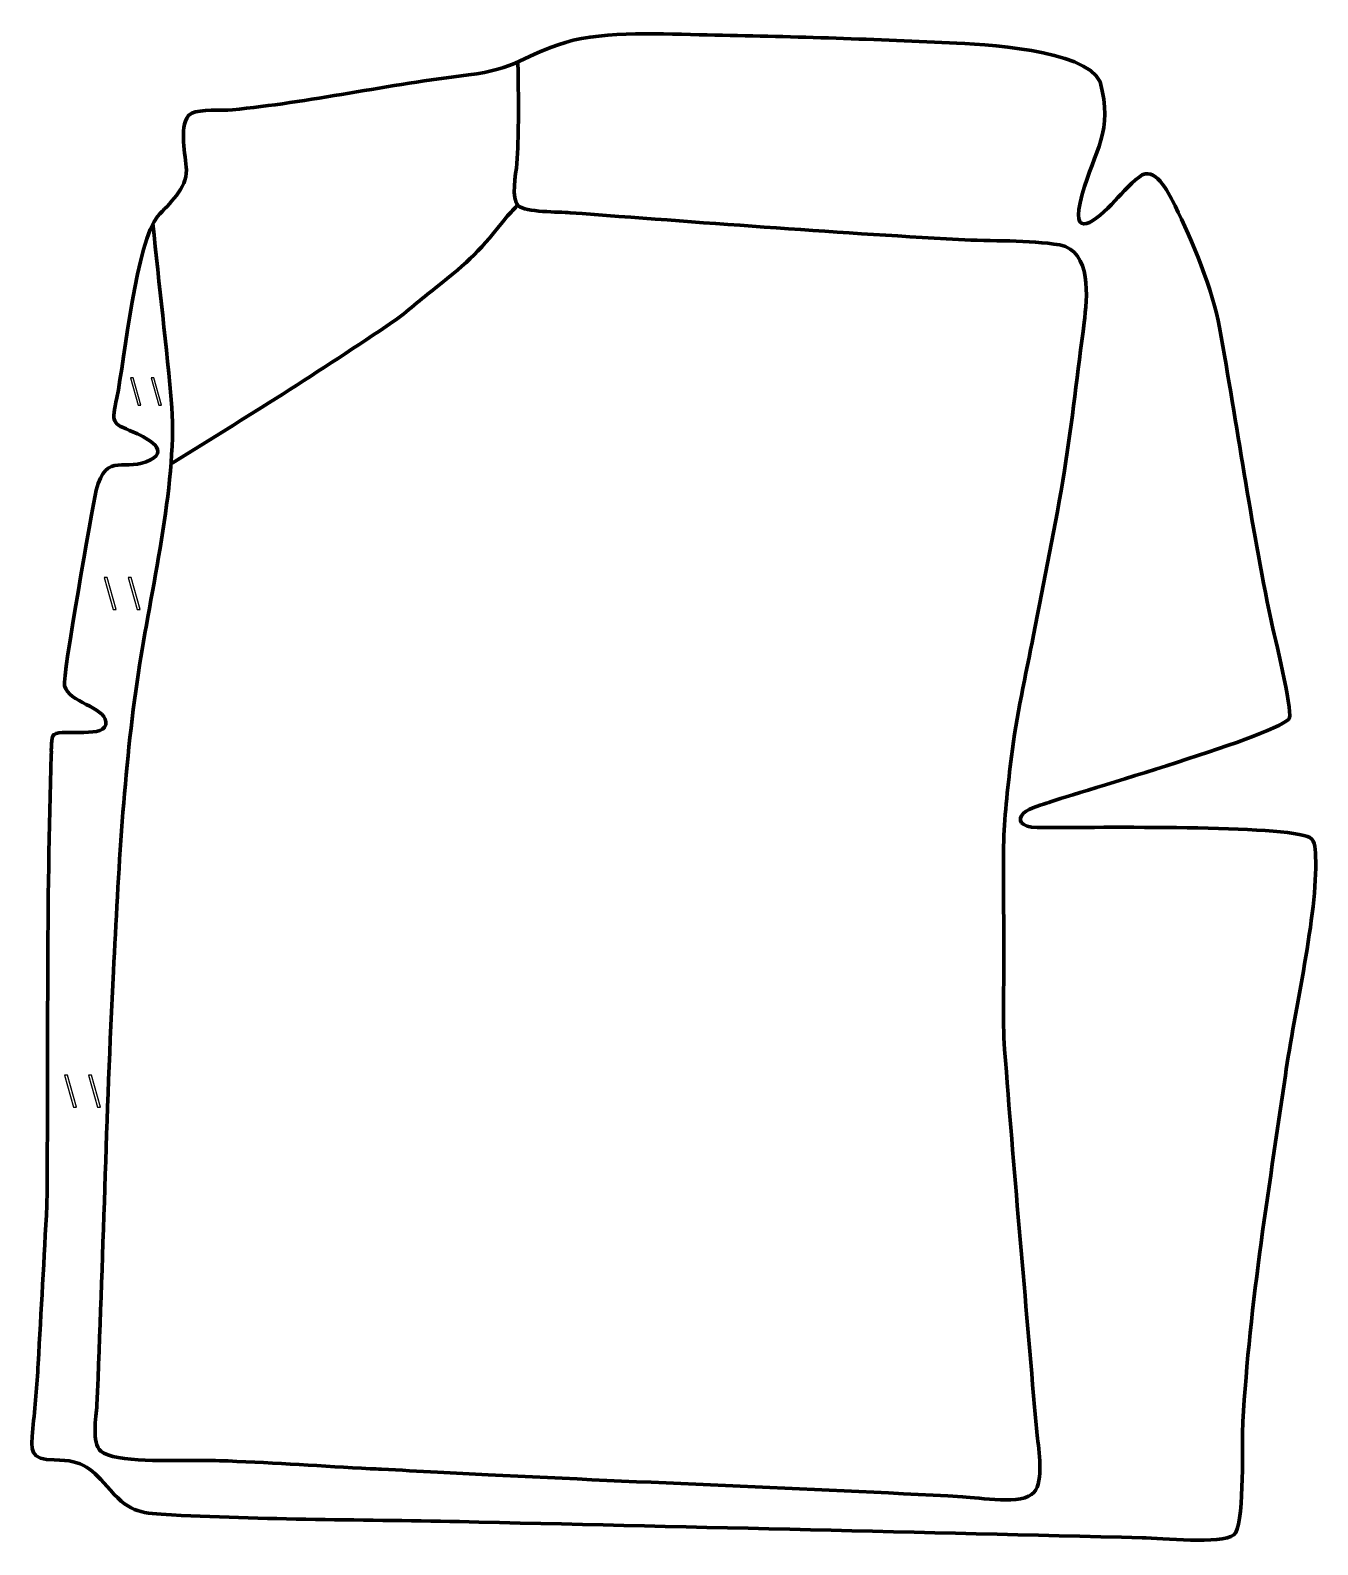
# Model space of a CAD drawing. Header units: millimetres. Extents: x -705 to -18, y -62 to 747.
import ezdxf

# ---------------------------------------------------------------- set-up
doc = ezdxf.new("R2010")
doc.units = ezdxf.units.MM
doc.header["$MEASUREMENT"] = 0
doc.layers.add('layer 2', color=7, linetype='Continuous')
doc.layers.add('layer 3', color=7, linetype='Continuous')

msp = doc.modelspace()

# ---------------------------------------------------------------- linework, layer by layer
at = {"layer": 'layer 2', "color": 140, "lineweight": 158}
for points, knots in [([(-639.3978, 643.6661), (-636.2767, 611.0004), (-632.0488, 578.1115), (-629.263, 545.511), (-629.263, 545.511), (-626.8054, 503.2002), (-640.6632, 446.9517), (-647.1695, 403.9216), (-647.1695, 403.9216), (-655.0624, 351.7218), (-657.794, 297.2994), (-660.5178, 244.5346), (-660.5178, 244.5346), (-664.3656, 167.314), (-665.9882, 90.0909), (-669.3112, 12.8839), (-669.3112, 12.8839), (-669.749, 6.4148), (-672.3255, -7.0726), (-667.1613, -11.6949), (-667.1613, -11.6949), (-660.1631, -17.9585), (-627.788, -16.5461), (-617.2004, -16.5914), (-617.2004, -16.5914), (-611.2341, -16.6169), (-605.3098, -16.6941), (-599.346, -16.9011), (-599.346, -16.9011), (-574.0167, -17.8454), (-548.7173, -19.6902), (-523.4038, -21.006), (-523.4038, -21.006), (-521.4083, -21.1079), (-519.4127, -21.2098), (-517.4172, -21.3117), (-517.4172, -21.3117), (-507.4394, -21.8213), (-497.4617, -22.3309), (-487.4839, -22.8404), (-487.4839, -22.8404), (-478.5039, -23.299), (-469.524, -23.7576), (-460.544, -24.2162), (-460.544, -24.2162), (-376.1515, -28.5023), (-291.6801, -31.4908), (-207.307, -35.9998), (-207.307, -35.9998), (-198.4957, -36.4707), (-175.1494, -40.6455), (-169.1876, -33.6226), (-169.1876, -33.6226), (-163.9269, -27.4258), (-166.7542, -11.1859), (-167.4799, -3.2145), (-167.4799, -3.2145), (-167.9372, 1.8082), (-168.46, 6.827), (-168.9632, 11.8454), (-168.9632, 11.8454), (-174.1839, 75.476), (-180.1715, 139.1961), (-184.8926, 202.8421), (-184.8926, 202.8421), (-186.0961, 219.0659), (-185.2235, 237.6662), (-185.2662, 254.2023), (-185.2662, 254.2023), (-185.325, 274.0763), (-185.8364, 294.6336), (-185.3762, 314.4261), (-185.3762, 314.4261), (-184.9651, 328.5178), (-182.9467, 345.0906), (-181.2688, 359.2285), (-181.2688, 359.2285), (-178.7916, 380.1011), (-173.5004, 403.0898), (-169.5396, 423.9881), (-169.5396, 423.9881), (-164.027, 453.0311), (-157.6562, 482.7772), (-152.9523, 511.866), (-152.9523, 511.866), (-148.8817, 537.9264), (-145.8964, 564.6565), (-142.4349, 590.8744), (-142.4349, 590.8744), (-140.8577, 603.722), (-138.3086, 628.9727), (-155.4399, 632.2611), (-155.4399, 632.2611), (-171.8807, 634.9927), (-192.2881, 634.1639), (-209.4483, 635.1114), (-209.4483, 635.1114), (-278.7439, 639.0114), (-347.5978, 644.2256), (-416.7845, 649.4707), (-416.7845, 649.4707), (-422.6601, 649.9162), (-440.7639, 649.695), (-444.4426, 653.1014), (-444.4426, 653.1014), (-448.5019, 656.8601), (-445.6393, 670.0487), (-445.2329, 675.6888), (-445.2329, 675.6888), (-444.1651, 690.505), (-444.3019, 706.0998), (-444.5037, 720.972), (-444.5037, 720.972), (-444.5525, 723.9723), (-444.6006, 726.9725), (-444.648, 729.9728)], [0, 0, 0, 0, 0.03333333, 0.03333333, 0.03333333, 0.03333333, 0.06666667, 0.06666667, 0.06666667, 0.06666667, 0.1, 0.1, 0.1, 0.1, 0.13333333, 0.13333333, 0.13333333, 0.13333333, 0.16666667, 0.16666667, 0.16666667, 0.16666667, 0.2, 0.2, 0.2, 0.2, 0.23333333, 0.23333333, 0.23333333, 0.23333333, 0.26666667, 0.26666667, 0.26666667, 0.26666667, 0.3, 0.3, 0.3, 0.3, 0.33333333, 0.33333333, 0.33333333, 0.33333333, 0.36666667, 0.36666667, 0.36666667, 0.36666667, 0.4, 0.4, 0.4, 0.4, 0.43333333, 0.43333333, 0.43333333, 0.43333333, 0.46666667, 0.46666667, 0.46666667, 0.46666667, 0.5, 0.5, 0.5, 0.5, 0.53333333, 0.53333333, 0.53333333, 0.53333333, 0.56666667, 0.56666667, 0.56666667, 0.56666667, 0.6, 0.6, 0.6, 0.6, 0.63333333, 0.63333333, 0.63333333, 0.63333333, 0.66666667, 0.66666667, 0.66666667, 0.66666667, 0.7, 0.7, 0.7, 0.7, 0.73333333, 0.73333333, 0.73333333, 0.73333333, 0.76666667, 0.76666667, 0.76666667, 0.76666667, 0.8, 0.8, 0.8, 0.8, 0.83333333, 0.83333333, 0.83333333, 0.83333333, 0.86666667, 0.86666667, 0.86666667, 0.86666667, 0.9, 0.9, 0.9, 0.9, 0.93333333, 0.93333333, 0.93333333, 0.93333333, 1, 1, 1, 1]), ([(-630.0482, 515.303), (-590.3748, 539.6573), (-549.6701, 565.2339), (-511.1574, 591.3307), (-511.1574, 591.3307), (-503.8841, 596.4703), (-496.0165, 603.5508), (-488.7428, 609.2349), (-488.7428, 609.2349), (-470.0212, 623.8633), (-465.0013, 629.184), (-450.1362, 647.705), (-450.1362, 647.705), (-448.9934, 649.1288), (-446.0103, 652.131), (-444.8567, 653.546)], [0, 0, 0, 0, 0.2, 0.2, 0.2, 0.2, 0.4, 0.4, 0.4, 0.4, 0.6, 0.6, 0.6, 0.6, 1, 1, 1, 1])]:
    msp.add_open_spline(points, degree=3, knots=knots, dxfattribs=at)
at = {"layer": 'layer 2', "color": 142}
for points in [[(-647.274, 546.7976), (-647.274, 546.7976), (-651.357, 561.3937), (-651.357, 561.3937), (-651.357, 561.3937), (-651.357, 561.3937), (-649.9697, 561.3937), (-649.9697, 561.3937), (-649.9697, 561.3937), (-649.9697, 561.3937), (-645.8867, 546.7976), (-645.8867, 546.7976), (-645.8867, 546.7976), (-645.8867, 546.7976), (-647.274, 546.7976), (-647.274, 546.7976)], [(-636.3138, 546.7976), (-636.3138, 546.7976), (-640.3968, 561.3937), (-640.3968, 561.3937), (-640.3968, 561.3937), (-640.3968, 561.3937), (-639.0095, 561.3937), (-639.0095, 561.3937), (-639.0095, 561.3937), (-639.0095, 561.3937), (-634.9265, 546.7976), (-634.9265, 546.7976), (-634.9265, 546.7976), (-634.9265, 546.7976), (-636.3138, 546.7976), (-636.3138, 546.7976)], [(-660.6605, 437.6348), (-660.6605, 437.6348), (-665.4221, 454.6563), (-665.4221, 454.6563), (-665.4221, 454.6563), (-665.4221, 454.6563), (-663.8042, 454.6563), (-663.8042, 454.6563), (-663.8042, 454.6563), (-663.8042, 454.6563), (-659.0427, 437.6348), (-659.0427, 437.6348), (-659.0427, 437.6348), (-659.0427, 437.6348), (-660.6605, 437.6348), (-660.6605, 437.6348)], [(-647.8791, 437.6348), (-647.8791, 437.6348), (-652.6406, 454.6563), (-652.6406, 454.6563), (-652.6406, 454.6563), (-652.6406, 454.6563), (-651.0228, 454.6563), (-651.0228, 454.6563), (-651.0228, 454.6563), (-651.0228, 454.6563), (-646.2613, 437.6348), (-646.2613, 437.6348), (-646.2613, 437.6348), (-646.2613, 437.6348), (-647.8791, 437.6348), (-647.8791, 437.6348)], [(-681.8272, 171.993), (-681.8272, 171.993), (-686.5888, 189.0145), (-686.5888, 189.0145), (-686.5888, 189.0145), (-686.5888, 189.0145), (-684.9709, 189.0145), (-684.9709, 189.0145), (-684.9709, 189.0145), (-684.9709, 189.0145), (-680.2094, 171.993), (-680.2094, 171.993), (-680.2094, 171.993), (-680.2094, 171.993), (-681.8272, 171.993), (-681.8272, 171.993)], [(-669.0458, 171.993), (-669.0458, 171.993), (-673.8073, 189.0145), (-673.8073, 189.0145), (-673.8073, 189.0145), (-673.8073, 189.0145), (-672.1895, 189.0145), (-672.1895, 189.0145), (-672.1895, 189.0145), (-672.1895, 189.0145), (-667.428, 171.993), (-667.428, 171.993), (-667.428, 171.993), (-667.428, 171.993), (-669.0458, 171.993), (-669.0458, 171.993)]]:
    msp.add_open_spline(points, degree=3, knots=[0, 0, 0, 0, 0.2, 0.2, 0.2, 0.2, 0.4, 0.4, 0.4, 0.4, 0.6, 0.6, 0.6, 0.6, 1, 1, 1, 1], dxfattribs=at)
at = {"layer": 'layer 3', "color": 242, "lineweight": 158}
msp.add_open_spline([(-35.069, 188.8741), (-44.087, 126.4178), (-55.0935, 60.7912), (-58.0121, -1.9783), (-58.0121, -1.9783), (-58.1125, -10.5514), (-57.088, -52.2959), (-62.5061, -56.3213), (-62.5061, -56.3213), (-69.6002, -61.592), (-100.9557, -58.1313), (-111.5029, -57.8636), (-111.5029, -57.8636), (-229.5173, -54.9028), (-347.5474, -52.2956), (-465.567, -49.4897), (-465.567, -49.4897), (-520.0835, -48.1937), (-575.108, -48.5263), (-629.4576, -45.6727), (-629.4576, -45.6727), (-645.3306, -44.7287), (-651.0226, -44.9212), (-662.0647, -32.5409), (-662.0647, -32.5409), (-672.3395, -21.0209), (-675.9454, -16.4957), (-692.0915, -16.318), (-692.0915, -16.318), (-704.8663, -16.1775), (-704.8317, -11.6828), (-703.5313, 0.3783), (-703.5313, 0.3783), (-702.2738, 12.0419), (-701.3166, 23.2941), (-700.6699, 34.9896), (-700.6699, 34.9896), (-699.0396, 63.2197), (-697.5191, 91.4497), (-695.9982, 119.6859), (-695.9982, 119.6859), (-695.2237, 199.4758), (-696.37, 280.7086), (-693.6471, 360.2285), (-693.6471, 360.2285), (-693.5756, 362.3161), (-694.0182, 369.6879), (-692.2024, 370.9643), (-692.2024, 370.9643), (-687.6141, 374.1896), (-663.3945, 368.2747), (-664.5172, 377.6366), (-664.5172, 377.6366), (-665.517, 385.9738), (-684.322, 387.8059), (-686.5921, 396.9384), (-686.5921, 396.9384), (-687.8042, 401.8147), (-671.7619, 490.4426), (-669.7492, 501.3607), (-669.7492, 501.3607), (-664.3706, 522.3635), (-653.6281, 510.6269), (-640.6829, 517.5116), (-640.6829, 517.5116), (-629.7832, 523.3084), (-644.9487, 530.2806), (-649.8664, 532.3433), (-649.8664, 532.3433), (-661.7567, 537.3304), (-661.4327, 537.0676), (-658.6694, 550.6449), (-658.6694, 550.6449), (-654.484, 571.2115), (-648.2051, 634.5449), (-636.8992, 647.4552), (-636.8992, 647.4552), (-630.8516, 654.3611), (-621.2396, 662.2797), (-621.5891, 672.2556), (-621.5891, 672.2556), (-621.8727, 680.3497), (-625.6208, 694.5149), (-620.478, 701.254), (-620.478, 701.254), (-620.478, 701.254), (-618.616, 702.6235), (-618.616, 702.6235), (-618.616, 702.6235), (-614.0488, 704.7885), (-602.8743, 703.8366), (-596.9419, 704.405), (-596.9419, 704.405), (-557.2328, 708.21), (-512.6886, 718.0911), (-471.0313, 723.0192), (-471.0313, 723.0192), (-446.1247, 725.9656), (-440.6144, 733.7998), (-419.3239, 740.3506), (-419.3239, 740.3506), (-397.3932, 746.8293), (-366.748, 744.7342), (-343.561, 744.347), (-343.561, 744.347), (-300.5681, 743.6169), (-257.2867, 742.1391), (-214.3291, 740.1911), (-214.3291, 740.1911), (-196.3688, 739.1864), (-142.4541, 736.9933), (-133.9821, 719.3661), (-133.9821, 719.3661), (-126.6195, 692.8908), (-136.9323, 682.7936), (-143.5105, 659.2694), (-143.5105, 659.2694), (-150.8568, 632.9983), (-136.1367, 645.0787), (-125.9134, 655.9243), (-125.9134, 655.9243), (-122.3462, 659.7085), (-115.7159, 667.0826), (-111.446, 669.6362), (-111.446, 669.6362), (-103.4959, 673.5923), (-96.6908, 658.4073), (-93.9573, 653.0399), (-93.9573, 653.0399), (-84.8673, 635.1915), (-73.8182, 607.6444), (-70.1733, 588.0932), (-70.1733, 588.0932), (-60.7288, 535.0321), (-53.6743, 485.2222), (-42.7401, 431.8274), (-42.7401, 431.8274), (-40.9495, 423.6873), (-31.326, 384.8065), (-32.9108, 379.8043), (-32.9108, 379.8043), (-35.4906, 371.6617), (-147.5374, 339.5895), (-161.3885, 334.6139), (-161.3885, 334.6139), (-163.9177, 333.7054), (-171.7709, 331.781), (-174.8498, 328.8561), (-174.8498, 328.8561), (-178.5512, 325.3398), (-176.2155, 321.3472), (-167.5214, 321.2784), (-167.5214, 321.2784), (-142.1816, 321.0778), (-42.7147, 322.8815), (-23.2108, 316.5089), (-23.2108, 316.5089), (-19.4029, 315.2648), (-19.1618, 311.2185), (-18.9635, 305.7178), (-18.9635, 305.7178), (-17.8298, 274.2683), (-30.3033, 223.6109), (-35.069, 188.8741)], degree=3, knots=[0, 0, 0, 0, 0.02380952, 0.02380952, 0.02380952, 0.02380952, 0.04761905, 0.04761905, 0.04761905, 0.04761905, 0.07142857, 0.07142857, 0.07142857, 0.07142857, 0.0952381, 0.0952381, 0.0952381, 0.0952381, 0.11904762, 0.11904762, 0.11904762, 0.11904762, 0.14285714, 0.14285714, 0.14285714, 0.14285714, 0.16666667, 0.16666667, 0.16666667, 0.16666667, 0.19047619, 0.19047619, 0.19047619, 0.19047619, 0.21428571, 0.21428571, 0.21428571, 0.21428571, 0.23809524, 0.23809524, 0.23809524, 0.23809524, 0.26190476, 0.26190476, 0.26190476, 0.26190476, 0.28571429, 0.28571429, 0.28571429, 0.28571429, 0.30952381, 0.30952381, 0.30952381, 0.30952381, 0.33333333, 0.33333333, 0.33333333, 0.33333333, 0.35714286, 0.35714286, 0.35714286, 0.35714286, 0.38095238, 0.38095238, 0.38095238, 0.38095238, 0.4047619, 0.4047619, 0.4047619, 0.4047619, 0.42857143, 0.42857143, 0.42857143, 0.42857143, 0.45238095, 0.45238095, 0.45238095, 0.45238095, 0.47619048, 0.47619048, 0.47619048, 0.47619048, 0.5, 0.5, 0.5, 0.5, 0.52380952, 0.52380952, 0.52380952, 0.52380952, 0.54761905, 0.54761905, 0.54761905, 0.54761905, 0.57142857, 0.57142857, 0.57142857, 0.57142857, 0.5952381, 0.5952381, 0.5952381, 0.5952381, 0.61904762, 0.61904762, 0.61904762, 0.61904762, 0.64285714, 0.64285714, 0.64285714, 0.64285714, 0.66666667, 0.66666667, 0.66666667, 0.66666667, 0.69047619, 0.69047619, 0.69047619, 0.69047619, 0.71428571, 0.71428571, 0.71428571, 0.71428571, 0.73809524, 0.73809524, 0.73809524, 0.73809524, 0.76190476, 0.76190476, 0.76190476, 0.76190476, 0.78571429, 0.78571429, 0.78571429, 0.78571429, 0.80952381, 0.80952381, 0.80952381, 0.80952381, 0.83333333, 0.83333333, 0.83333333, 0.83333333, 0.85714286, 0.85714286, 0.85714286, 0.85714286, 0.88095238, 0.88095238, 0.88095238, 0.88095238, 0.9047619, 0.9047619, 0.9047619, 0.9047619, 0.92857143, 0.92857143, 0.92857143, 0.92857143, 0.95238095, 0.95238095, 0.95238095, 0.95238095, 1, 1, 1, 1], dxfattribs=at)

doc.saveas('drawing.dxf')
